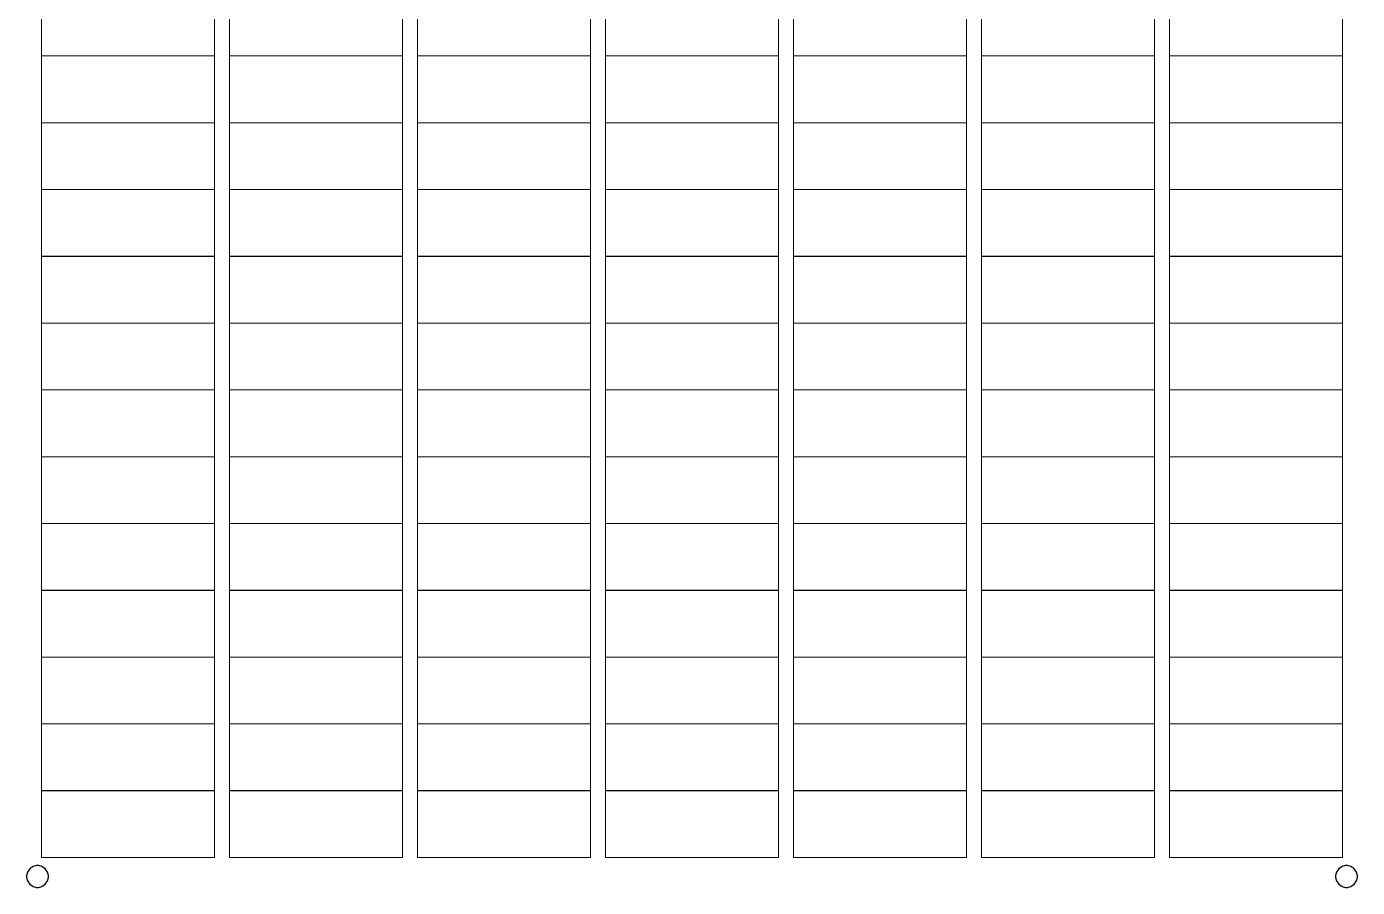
# Model space of a CAD drawing. Header units: metres. Extents: x 0 to 8.5, y -52.8 to 11.
# Drawn here: x 0 to 8.5, y 0 to 5.5 of the extents above; entities that cross this region are included whole.
import ezdxf

# ---------------------------------------------------------------- set-up
doc = ezdxf.new("R2010")
doc.units = ezdxf.units.M

# ---------------------------------------------------------------- blocks, each defined once
blk = doc.blocks.new('page_1.dxf')
at = {"color": 7, "const_width": 0.00694}
for points in [[(0.0955, 5.3127), (1.2007, 5.3127), (1.2007, 5.7394), (0.0955, 5.7394), (0.0955, 5.3127)], [(1.2961, 5.3127), (2.4013, 5.3127), (2.4013, 5.7394), (1.2961, 5.7394), (1.2961, 5.3127)], [(2.4968, 5.3127), (3.6019, 5.3127), (3.6019, 5.7394), (2.4968, 5.7394), (2.4968, 5.3127)], [(3.6975, 5.3127), (4.8026, 5.3127), (4.8026, 5.7394), (3.6975, 5.7394), (3.6975, 5.3127)], [(4.8981, 5.3127), (6.0032, 5.3127), (6.0032, 5.7394), (4.8981, 5.7394), (4.8981, 5.3127)], [(6.0987, 5.3127), (7.2039, 5.3127), (7.2039, 5.7394), (6.0987, 5.7394), (6.0987, 5.3127)], [(7.2993, 5.3127), (8.4045, 5.3127), (8.4045, 5.7394), (7.2993, 5.7394), (7.2993, 5.3127)], [(0.0955, 4.8858), (1.2007, 4.8858), (1.2007, 5.3127), (0.0955, 5.3127), (0.0955, 4.8858)], [(1.2961, 4.8858), (2.4013, 4.8858), (2.4013, 5.3127), (1.2961, 5.3127), (1.2961, 4.8858)], [(2.4968, 4.8858), (3.6019, 4.8858), (3.6019, 5.3127), (2.4968, 5.3127), (2.4968, 4.8858)], [(3.6975, 4.8858), (4.8026, 4.8858), (4.8026, 5.3127), (3.6975, 5.3127), (3.6975, 4.8858)], [(4.8981, 4.8858), (6.0032, 4.8858), (6.0032, 5.3127), (4.8981, 5.3127), (4.8981, 4.8858)], [(6.0987, 4.8858), (7.2039, 4.8858), (7.2039, 5.3127), (6.0987, 5.3127), (6.0987, 4.8858)], [(7.2993, 4.8858), (8.4045, 4.8858), (8.4045, 5.3127), (7.2993, 5.3127), (7.2993, 4.8858)], [(0.0955, 4.459), (1.2007, 4.459), (1.2007, 4.8858), (0.0955, 4.8858), (0.0955, 4.459)], [(1.2961, 4.459), (2.4013, 4.459), (2.4013, 4.8858), (1.2961, 4.8858), (1.2961, 4.459)], [(2.4968, 4.459), (3.6019, 4.459), (3.6019, 4.8858), (2.4968, 4.8858), (2.4968, 4.459)], [(3.6975, 4.459), (4.8026, 4.459), (4.8026, 4.8858), (3.6975, 4.8858), (3.6975, 4.459)], [(4.8981, 4.459), (6.0032, 4.459), (6.0032, 4.8858), (4.8981, 4.8858), (4.8981, 4.459)], [(6.0987, 4.459), (7.2039, 4.459), (7.2039, 4.8858), (6.0987, 4.8858), (6.0987, 4.459)], [(7.2993, 4.459), (8.4045, 4.459), (8.4045, 4.8858), (7.2993, 4.8858), (7.2993, 4.459)], [(0.0955, 4.0322), (1.2007, 4.0322), (1.2007, 4.459), (0.0955, 4.459), (0.0955, 4.0322)], [(1.2961, 4.0322), (2.4013, 4.0322), (2.4013, 4.459), (1.2961, 4.459), (1.2961, 4.0322)], [(2.4968, 4.0322), (3.6019, 4.0322), (3.6019, 4.459), (2.4968, 4.459), (2.4968, 4.0322)], [(3.6975, 4.0322), (4.8026, 4.0322), (4.8026, 4.459), (3.6975, 4.459), (3.6975, 4.0322)], [(4.8981, 4.0322), (6.0032, 4.0322), (6.0032, 4.459), (4.8981, 4.459), (4.8981, 4.0322)], [(6.0987, 4.0322), (7.2039, 4.0322), (7.2039, 4.459), (6.0987, 4.459), (6.0987, 4.0322)], [(7.2993, 4.0322), (8.4045, 4.0322), (8.4045, 4.459), (7.2993, 4.459), (7.2993, 4.0322)], [(0.0955, 3.6054), (1.2007, 3.6054), (1.2007, 4.0322), (0.0955, 4.0322), (0.0955, 3.6054)], [(1.2961, 3.6054), (2.4013, 3.6054), (2.4013, 4.0322), (1.2961, 4.0322), (1.2961, 3.6054)], [(2.4968, 3.6054), (3.6019, 3.6054), (3.6019, 4.0322), (2.4968, 4.0322), (2.4968, 3.6054)], [(3.6975, 3.6054), (4.8026, 3.6054), (4.8026, 4.0322), (3.6975, 4.0322), (3.6975, 3.6054)], [(4.8981, 3.6054), (6.0032, 3.6054), (6.0032, 4.0322), (4.8981, 4.0322), (4.8981, 3.6054)], [(6.0987, 3.6054), (7.2039, 3.6054), (7.2039, 4.0322), (6.0987, 4.0322), (6.0987, 3.6054)], [(7.2993, 3.6054), (8.4045, 3.6054), (8.4045, 4.0322), (7.2993, 4.0322), (7.2993, 3.6054)], [(0.0955, 3.1786), (1.2007, 3.1786), (1.2007, 3.6054), (0.0955, 3.6054), (0.0955, 3.1786)], [(1.2961, 3.1786), (2.4013, 3.1786), (2.4013, 3.6054), (1.2961, 3.6054), (1.2961, 3.1786)], [(2.4968, 3.1786), (3.6019, 3.1786), (3.6019, 3.6054), (2.4968, 3.6054), (2.4968, 3.1786)], [(3.6975, 3.1786), (4.8026, 3.1786), (4.8026, 3.6054), (3.6975, 3.6054), (3.6975, 3.1786)], [(4.8981, 3.1786), (6.0032, 3.1786), (6.0032, 3.6054), (4.8981, 3.6054), (4.8981, 3.1786)], [(6.0987, 3.1786), (7.2039, 3.1786), (7.2039, 3.6054), (6.0987, 3.6054), (6.0987, 3.1786)], [(7.2993, 3.1786), (8.4045, 3.1786), (8.4045, 3.6054), (7.2993, 3.6054), (7.2993, 3.1786)], [(0.0955, 2.7518), (1.2007, 2.7518), (1.2007, 3.1786), (0.0955, 3.1786), (0.0955, 2.7518)], [(1.2961, 2.7518), (2.4013, 2.7518), (2.4013, 3.1786), (1.2961, 3.1786), (1.2961, 2.7518)], [(2.4968, 2.7518), (3.6019, 2.7518), (3.6019, 3.1786), (2.4968, 3.1786), (2.4968, 2.7518)], [(3.6975, 2.7518), (4.8026, 2.7518), (4.8026, 3.1786), (3.6975, 3.1786), (3.6975, 2.7518)], [(4.8981, 2.7518), (6.0032, 2.7518), (6.0032, 3.1786), (4.8981, 3.1786), (4.8981, 2.7518)], [(6.0987, 2.7518), (7.2039, 2.7518), (7.2039, 3.1786), (6.0987, 3.1786), (6.0987, 2.7518)], [(7.2993, 2.7518), (8.4045, 2.7518), (8.4045, 3.1786), (7.2993, 3.1786), (7.2993, 2.7518)], [(0.0955, 2.325), (1.2007, 2.325), (1.2007, 2.7518), (0.0955, 2.7518), (0.0955, 2.325)], [(1.2961, 2.325), (2.4013, 2.325), (2.4013, 2.7518), (1.2961, 2.7518), (1.2961, 2.325)], [(2.4968, 2.325), (3.6019, 2.325), (3.6019, 2.7518), (2.4968, 2.7518), (2.4968, 2.325)], [(3.6975, 2.325), (4.8026, 2.325), (4.8026, 2.7518), (3.6975, 2.7518), (3.6975, 2.325)], [(4.8981, 2.325), (6.0032, 2.325), (6.0032, 2.7518), (4.8981, 2.7518), (4.8981, 2.325)], [(6.0987, 2.325), (7.2039, 2.325), (7.2039, 2.7518), (6.0987, 2.7518), (6.0987, 2.325)], [(7.2993, 2.325), (8.4045, 2.325), (8.4045, 2.7518), (7.2993, 2.7518), (7.2993, 2.325)], [(0.0955, 1.8982), (1.2007, 1.8982), (1.2007, 2.325), (0.0955, 2.325), (0.0955, 1.8982)], [(1.2961, 1.8982), (2.4013, 1.8982), (2.4013, 2.325), (1.2961, 2.325), (1.2961, 1.8982)], [(2.4968, 1.8982), (3.6019, 1.8982), (3.6019, 2.325), (2.4968, 2.325), (2.4968, 1.8982)], [(3.6975, 1.8982), (4.8026, 1.8982), (4.8026, 2.325), (3.6975, 2.325), (3.6975, 1.8982)], [(4.8981, 1.8982), (6.0032, 1.8982), (6.0032, 2.325), (4.8981, 2.325), (4.8981, 1.8982)], [(6.0987, 1.8982), (7.2039, 1.8982), (7.2039, 2.325), (6.0987, 2.325), (6.0987, 1.8982)], [(7.2993, 1.8982), (8.4045, 1.8982), (8.4045, 2.325), (7.2993, 2.325), (7.2993, 1.8982)], [(0.0955, 1.4714), (1.2007, 1.4714), (1.2007, 1.8982), (0.0955, 1.8982), (0.0955, 1.4714)], [(1.2961, 1.4714), (2.4013, 1.4714), (2.4013, 1.8982), (1.2961, 1.8982), (1.2961, 1.4714)], [(2.4968, 1.4714), (3.6019, 1.4714), (3.6019, 1.8982), (2.4968, 1.8982), (2.4968, 1.4714)], [(3.6975, 1.4714), (4.8026, 1.4714), (4.8026, 1.8982), (3.6975, 1.8982), (3.6975, 1.4714)], [(4.8981, 1.4714), (6.0032, 1.4714), (6.0032, 1.8982), (4.8981, 1.8982), (4.8981, 1.4714)], [(6.0987, 1.4714), (7.2039, 1.4714), (7.2039, 1.8982), (6.0987, 1.8982), (6.0987, 1.4714)], [(7.2993, 1.4714), (8.4045, 1.4714), (8.4045, 1.8982), (7.2993, 1.8982), (7.2993, 1.4714)], [(0.0955, 1.0446), (1.2007, 1.0446), (1.2007, 1.4714), (0.0955, 1.4714), (0.0955, 1.0446)], [(1.2961, 1.0446), (2.4013, 1.0446), (2.4013, 1.4714), (1.2961, 1.4714), (1.2961, 1.0446)], [(2.4968, 1.0446), (3.6019, 1.0446), (3.6019, 1.4714), (2.4968, 1.4714), (2.4968, 1.0446)], [(3.6975, 1.0446), (4.8026, 1.0446), (4.8026, 1.4714), (3.6975, 1.4714), (3.6975, 1.0446)], [(4.8981, 1.0446), (6.0032, 1.0446), (6.0032, 1.4714), (4.8981, 1.4714), (4.8981, 1.0446)], [(6.0987, 1.0446), (7.2039, 1.0446), (7.2039, 1.4714), (6.0987, 1.4714), (6.0987, 1.0446)], [(7.2993, 1.0446), (8.4045, 1.0446), (8.4045, 1.4714), (7.2993, 1.4714), (7.2993, 1.0446)], [(0.0955, 0.6178), (1.2007, 0.6178), (1.2007, 1.0446), (0.0955, 1.0446), (0.0955, 0.6178)], [(1.2961, 0.6178), (2.4013, 0.6178), (2.4013, 1.0446), (1.2961, 1.0446), (1.2961, 0.6178)], [(2.4968, 0.6178), (3.6019, 0.6178), (3.6019, 1.0446), (2.4968, 1.0446), (2.4968, 0.6178)], [(3.6975, 0.6178), (4.8026, 0.6178), (4.8026, 1.0446), (3.6975, 1.0446), (3.6975, 0.6178)], [(4.8981, 0.6178), (6.0032, 0.6178), (6.0032, 1.0446), (4.8981, 1.0446), (4.8981, 0.6178)], [(6.0987, 0.6178), (7.2039, 0.6178), (7.2039, 1.0446), (6.0987, 1.0446), (6.0987, 0.6178)], [(7.2993, 0.6178), (8.4045, 0.6178), (8.4045, 1.0446), (7.2993, 1.0446), (7.2993, 0.6178)], [(0.0955, 0.191), (1.2007, 0.191), (1.2007, 0.6178), (0.0955, 0.6178), (0.0955, 0.191)], [(1.2961, 0.191), (2.4013, 0.191), (2.4013, 0.6178), (1.2961, 0.6178), (1.2961, 0.191)], [(2.4968, 0.191), (3.6019, 0.191), (3.6019, 0.6178), (2.4968, 0.6178), (2.4968, 0.191)], [(3.6975, 0.191), (4.8026, 0.191), (4.8026, 0.6178), (3.6975, 0.6178), (3.6975, 0.191)], [(4.8981, 0.191), (6.0032, 0.191), (6.0032, 0.6178), (4.8981, 0.6178), (4.8981, 0.191)], [(6.0987, 0.191), (7.2039, 0.191), (7.2039, 0.6178), (6.0987, 0.6178), (6.0987, 0.191)], [(7.2993, 0.191), (8.4045, 0.191), (8.4045, 0.6178), (7.2993, 0.6178), (7.2993, 0.191)]]:
    blk.add_lwpolyline(points, close=True, dxfattribs=at)
at = {"color": 0}
for points in [[(0.1389, 0.0694), (0.1389, 0.0762), (0.1334, 0.0965), (0.1185, 0.1186), (0.0965, 0.1335), (0.0762, 0.1389), (0.0694, 0.1389), (0.0627, 0.1389), (0.0424, 0.1335), (0.0203, 0.1186), (0.0054, 0.0965), (0, 0.0762), (0, 0.0694), (0, 0.0627), (0.0054, 0.0424), (0.0203, 0.0203), (0.0424, 0.0055), (0.0627, 0), (0.0694, 0), (0.0762, 0), (0.0965, 0.0055), (0.1185, 0.0203), (0.1334, 0.0424), (0.1389, 0.0627), (0.1389, 0.0694)], [(0.1389, 0.0694), (0.1389, 0.0762), (0.1334, 0.0965), (0.1185, 0.1186), (0.0965, 0.1335), (0.0762, 0.1389), (0.0694, 0.1389), (0.0627, 0.1389), (0.0424, 0.1335), (0.0203, 0.1186), (0.0054, 0.0965), (0, 0.0762), (0, 0.0694), (0, 0.0627), (0.0054, 0.0424), (0.0203, 0.0203), (0.0424, 0.0055), (0.0627, 0), (0.0694, 0), (0.0762, 0), (0.0965, 0.0055), (0.1185, 0.0203), (0.1334, 0.0424), (0.1389, 0.0627), (0.1389, 0.0694)], [(0.1389, 0.0694), (0.1389, 0.0762), (0.1334, 0.0965), (0.1185, 0.1186), (0.0965, 0.1335), (0.0762, 0.1389), (0.0694, 0.1389), (0.0627, 0.1389), (0.0424, 0.1335), (0.0203, 0.1186), (0.0054, 0.0965), (0, 0.0762), (0, 0.0694), (0, 0.0627), (0.0054, 0.0424), (0.0203, 0.0203), (0.0424, 0.0055), (0.0627, 0), (0.0694, 0), (0.0762, 0), (0.0965, 0.0055), (0.1185, 0.0203), (0.1334, 0.0424), (0.1389, 0.0627), (0.1389, 0.0694)], [(0.1389, 0.0694), (0.1389, 0.0762), (0.1334, 0.0965), (0.1185, 0.1186), (0.0965, 0.1335), (0.0762, 0.1389), (0.0694, 0.1389), (0.0627, 0.1389), (0.0424, 0.1335), (0.0203, 0.1186), (0.0054, 0.0965), (0, 0.0762), (0, 0.0694), (0, 0.0627), (0.0054, 0.0424), (0.0203, 0.0203), (0.0424, 0.0055), (0.0627, 0), (0.0694, 0), (0.0762, 0), (0.0965, 0.0055), (0.1185, 0.0203), (0.1334, 0.0424), (0.1389, 0.0627), (0.1389, 0.0694)], [(0.1389, 0.0694), (0.1389, 0.0762), (0.1334, 0.0965), (0.1185, 0.1186), (0.0965, 0.1335), (0.0762, 0.1389), (0.0694, 0.1389), (0.0627, 0.1389), (0.0424, 0.1335), (0.0203, 0.1186), (0.0054, 0.0965), (0, 0.0762), (0, 0.0694), (0, 0.0627), (0.0054, 0.0424), (0.0203, 0.0203), (0.0424, 0.0055), (0.0627, 0), (0.0694, 0), (0.0762, 0), (0.0965, 0.0055), (0.1185, 0.0203), (0.1334, 0.0424), (0.1389, 0.0627), (0.1389, 0.0694)], [(0.1389, 0.0694), (0.1389, 0.0762), (0.1334, 0.0965), (0.1185, 0.1186), (0.0965, 0.1335), (0.0762, 0.1389), (0.0694, 0.1389), (0.0627, 0.1389), (0.0424, 0.1335), (0.0203, 0.1186), (0.0054, 0.0965), (0, 0.0762), (0, 0.0694), (0, 0.0627), (0.0054, 0.0424), (0.0203, 0.0203), (0.0424, 0.0055), (0.0627, 0), (0.0694, 0), (0.0762, 0), (0.0965, 0.0055), (0.1185, 0.0203), (0.1334, 0.0424), (0.1389, 0.0627), (0.1389, 0.0694)], [(0.1389, 0.0694), (0.1389, 0.0762), (0.1334, 0.0965), (0.1185, 0.1186), (0.0965, 0.1335), (0.0762, 0.1389), (0.0694, 0.1389), (0.0627, 0.1389), (0.0424, 0.1335), (0.0203, 0.1186), (0.0054, 0.0965), (0, 0.0762), (0, 0.0694), (0, 0.0627), (0.0054, 0.0424), (0.0203, 0.0203), (0.0424, 0.0055), (0.0627, 0), (0.0694, 0), (0.0762, 0), (0.0965, 0.0055), (0.1185, 0.0203), (0.1334, 0.0424), (0.1389, 0.0627), (0.1389, 0.0694)], [(0.1389, 0.0694), (0.1389, 0.0762), (0.1334, 0.0965), (0.1185, 0.1186), (0.0965, 0.1335), (0.0762, 0.1389), (0.0694, 0.1389), (0.0627, 0.1389), (0.0424, 0.1335), (0.0203, 0.1186), (0.0054, 0.0965), (0, 0.0762), (0, 0.0694), (0, 0.0627), (0.0054, 0.0424), (0.0203, 0.0203), (0.0424, 0.0055), (0.0627, 0), (0.0694, 0), (0.0762, 0), (0.0965, 0.0055), (0.1185, 0.0203), (0.1334, 0.0424), (0.1389, 0.0627), (0.1389, 0.0694)], [(0.1389, 0.0694), (0.1389, 0.0762), (0.1334, 0.0965), (0.1185, 0.1186), (0.0965, 0.1335), (0.0762, 0.1389), (0.0694, 0.1389), (0.0627, 0.1389), (0.0424, 0.1335), (0.0203, 0.1186), (0.0054, 0.0965), (0, 0.0762), (0, 0.0694), (0, 0.0627), (0.0054, 0.0424), (0.0203, 0.0203), (0.0424, 0.0055), (0.0627, 0), (0.0694, 0), (0.0762, 0), (0.0965, 0.0055), (0.1185, 0.0203), (0.1334, 0.0424), (0.1389, 0.0627), (0.1389, 0.0694)], [(0.1389, 0.0694), (0.1389, 0.0762), (0.1334, 0.0965), (0.1185, 0.1186), (0.0965, 0.1335), (0.0762, 0.1389), (0.0694, 0.1389), (0.0627, 0.1389), (0.0424, 0.1335), (0.0203, 0.1186), (0.0054, 0.0965), (0, 0.0762), (0, 0.0694), (0, 0.0627), (0.0054, 0.0424), (0.0203, 0.0203), (0.0424, 0.0055), (0.0627, 0), (0.0694, 0), (0.0762, 0), (0.0965, 0.0055), (0.1185, 0.0203), (0.1334, 0.0424), (0.1389, 0.0627), (0.1389, 0.0694)], [(0.1389, 0.0694), (0.1389, 0.0762), (0.1334, 0.0965), (0.1185, 0.1186), (0.0965, 0.1335), (0.0762, 0.1389), (0.0694, 0.1389), (0.0627, 0.1389), (0.0424, 0.1335), (0.0203, 0.1186), (0.0054, 0.0965), (0, 0.0762), (0, 0.0694), (0, 0.0627), (0.0054, 0.0424), (0.0203, 0.0203), (0.0424, 0.0055), (0.0627, 0), (0.0694, 0), (0.0762, 0), (0.0965, 0.0055), (0.1185, 0.0203), (0.1334, 0.0424), (0.1389, 0.0627), (0.1389, 0.0694)], [(0.1389, 0.0694), (0.1389, 0.0762), (0.1334, 0.0965), (0.1185, 0.1186), (0.0965, 0.1335), (0.0762, 0.1389), (0.0694, 0.1389), (0.0627, 0.1389), (0.0424, 0.1335), (0.0203, 0.1186), (0.0054, 0.0965), (0, 0.0762), (0, 0.0694), (0, 0.0627), (0.0054, 0.0424), (0.0203, 0.0203), (0.0424, 0.0055), (0.0627, 0), (0.0694, 0), (0.0762, 0), (0.0965, 0.0055), (0.1185, 0.0203), (0.1334, 0.0424), (0.1389, 0.0627), (0.1389, 0.0694)], [(0.1389, 0.0694), (0.1389, 0.0762), (0.1334, 0.0965), (0.1185, 0.1186), (0.0965, 0.1335), (0.0762, 0.1389), (0.0694, 0.1389), (0.0627, 0.1389), (0.0424, 0.1335), (0.0203, 0.1186), (0.0054, 0.0965), (0, 0.0762), (0, 0.0694), (0, 0.0627), (0.0054, 0.0424), (0.0203, 0.0203), (0.0424, 0.0055), (0.0627, 0), (0.0694, 0), (0.0762, 0), (0.0965, 0.0055), (0.1185, 0.0203), (0.1334, 0.0424), (0.1389, 0.0627), (0.1389, 0.0694)], [(0.1389, 0.0694), (0.1389, 0.0762), (0.1334, 0.0965), (0.1185, 0.1186), (0.0965, 0.1335), (0.0762, 0.1389), (0.0694, 0.1389), (0.0627, 0.1389), (0.0424, 0.1335), (0.0203, 0.1186), (0.0054, 0.0965), (0, 0.0762), (0, 0.0694), (0, 0.0627), (0.0054, 0.0424), (0.0203, 0.0203), (0.0424, 0.0055), (0.0627, 0), (0.0694, 0), (0.0762, 0), (0.0965, 0.0055), (0.1185, 0.0203), (0.1334, 0.0424), (0.1389, 0.0627), (0.1389, 0.0694)], [(0.1389, 0.0694), (0.1389, 0.0762), (0.1334, 0.0965), (0.1185, 0.1186), (0.0965, 0.1335), (0.0762, 0.1389), (0.0694, 0.1389), (0.0627, 0.1389), (0.0424, 0.1335), (0.0203, 0.1186), (0.0054, 0.0965), (0, 0.0762), (0, 0.0694), (0, 0.0627), (0.0054, 0.0424), (0.0203, 0.0203), (0.0424, 0.0055), (0.0627, 0), (0.0694, 0), (0.0762, 0), (0.0965, 0.0055), (0.1185, 0.0203), (0.1334, 0.0424), (0.1389, 0.0627), (0.1389, 0.0694)], [(0.1389, 0.0694), (0.1389, 0.0762), (0.1334, 0.0965), (0.1185, 0.1186), (0.0965, 0.1335), (0.0762, 0.1389), (0.0694, 0.1389), (0.0627, 0.1389), (0.0424, 0.1335), (0.0203, 0.1186), (0.0054, 0.0965), (0, 0.0762), (0, 0.0694), (0, 0.0627), (0.0054, 0.0424), (0.0203, 0.0203), (0.0424, 0.0055), (0.0627, 0), (0.0694, 0), (0.0762, 0), (0.0965, 0.0055), (0.1185, 0.0203), (0.1334, 0.0424), (0.1389, 0.0627), (0.1389, 0.0694)], [(0.1389, 0.0694), (0.1389, 0.0762), (0.1334, 0.0965), (0.1185, 0.1186), (0.0965, 0.1335), (0.0762, 0.1389), (0.0694, 0.1389), (0.0627, 0.1389), (0.0424, 0.1335), (0.0203, 0.1186), (0.0054, 0.0965), (0, 0.0762), (0, 0.0694), (0, 0.0627), (0.0054, 0.0424), (0.0203, 0.0203), (0.0424, 0.0055), (0.0627, 0), (0.0694, 0), (0.0762, 0), (0.0965, 0.0055), (0.1185, 0.0203), (0.1334, 0.0424), (0.1389, 0.0627), (0.1389, 0.0694)], [(0.1389, 0.0694), (0.1389, 0.0762), (0.1334, 0.0965), (0.1185, 0.1186), (0.0965, 0.1335), (0.0762, 0.1389), (0.0694, 0.1389), (0.0627, 0.1389), (0.0424, 0.1335), (0.0203, 0.1186), (0.0054, 0.0965), (0, 0.0762), (0, 0.0694), (0, 0.0627), (0.0054, 0.0424), (0.0203, 0.0203), (0.0424, 0.0055), (0.0627, 0), (0.0694, 0), (0.0762, 0), (0.0965, 0.0055), (0.1185, 0.0203), (0.1334, 0.0424), (0.1389, 0.0627), (0.1389, 0.0694)], [(0.1389, 0.0694), (0.1389, 0.0762), (0.1334, 0.0965), (0.1185, 0.1186), (0.0965, 0.1335), (0.0762, 0.1389), (0.0694, 0.1389), (0.0627, 0.1389), (0.0424, 0.1335), (0.0203, 0.1186), (0.0054, 0.0965), (0, 0.0762), (0, 0.0694), (0, 0.0627), (0.0054, 0.0424), (0.0203, 0.0203), (0.0424, 0.0055), (0.0627, 0), (0.0694, 0), (0.0762, 0), (0.0965, 0.0055), (0.1185, 0.0203), (0.1334, 0.0424), (0.1389, 0.0627), (0.1389, 0.0694)], [(0.1389, 0.0694), (0.1389, 0.0762), (0.1334, 0.0965), (0.1185, 0.1186), (0.0965, 0.1335), (0.0762, 0.1389), (0.0694, 0.1389), (0.0627, 0.1389), (0.0424, 0.1335), (0.0203, 0.1186), (0.0054, 0.0965), (0, 0.0762), (0, 0.0694), (0, 0.0627), (0.0054, 0.0424), (0.0203, 0.0203), (0.0424, 0.0055), (0.0627, 0), (0.0694, 0), (0.0762, 0), (0.0965, 0.0055), (0.1185, 0.0203), (0.1334, 0.0424), (0.1389, 0.0627), (0.1389, 0.0694)], [(0.1389, 0.0694), (0.1389, 0.0762), (0.1334, 0.0965), (0.1185, 0.1186), (0.0965, 0.1335), (0.0762, 0.1389), (0.0694, 0.1389), (0.0627, 0.1389), (0.0424, 0.1335), (0.0203, 0.1186), (0.0054, 0.0965), (0, 0.0762), (0, 0.0694), (0, 0.0627), (0.0054, 0.0424), (0.0203, 0.0203), (0.0424, 0.0055), (0.0627, 0), (0.0694, 0), (0.0762, 0), (0.0965, 0.0055), (0.1185, 0.0203), (0.1334, 0.0424), (0.1389, 0.0627), (0.1389, 0.0694)], [(0.1389, 0.0694), (0.1389, 0.0762), (0.1334, 0.0965), (0.1185, 0.1186), (0.0965, 0.1335), (0.0762, 0.1389), (0.0694, 0.1389), (0.0627, 0.1389), (0.0424, 0.1335), (0.0203, 0.1186), (0.0054, 0.0965), (0, 0.0762), (0, 0.0694), (0, 0.0627), (0.0054, 0.0424), (0.0203, 0.0203), (0.0424, 0.0055), (0.0627, 0), (0.0694, 0), (0.0762, 0), (0.0965, 0.0055), (0.1185, 0.0203), (0.1334, 0.0424), (0.1389, 0.0627), (0.1389, 0.0694)], [(0.1389, 0.0694), (0.1389, 0.0762), (0.1334, 0.0965), (0.1185, 0.1186), (0.0965, 0.1335), (0.0762, 0.1389), (0.0694, 0.1389), (0.0627, 0.1389), (0.0424, 0.1335), (0.0203, 0.1186), (0.0054, 0.0965), (0, 0.0762), (0, 0.0694), (0, 0.0627), (0.0054, 0.0424), (0.0203, 0.0203), (0.0424, 0.0055), (0.0627, 0), (0.0694, 0), (0.0762, 0), (0.0965, 0.0055), (0.1185, 0.0203), (0.1334, 0.0424), (0.1389, 0.0627), (0.1389, 0.0694)], [(0.1389, 0.0694), (0.1389, 0.0762), (0.1334, 0.0965), (0.1185, 0.1186), (0.0965, 0.1335), (0.0762, 0.1389), (0.0694, 0.1389), (0.0627, 0.1389), (0.0424, 0.1335), (0.0203, 0.1186), (0.0054, 0.0965), (0, 0.0762), (0, 0.0694), (0, 0.0627), (0.0054, 0.0424), (0.0203, 0.0203), (0.0424, 0.0055), (0.0627, 0), (0.0694, 0), (0.0762, 0), (0.0965, 0.0055), (0.1185, 0.0203), (0.1334, 0.0424), (0.1389, 0.0627), (0.1389, 0.0694)], [(0.1389, 0.0694), (0.1389, 0.0762), (0.1334, 0.0965), (0.1185, 0.1186), (0.0965, 0.1335), (0.0762, 0.1389), (0.0694, 0.1389), (0.0627, 0.1389), (0.0424, 0.1335), (0.0203, 0.1186), (0.0054, 0.0965), (0, 0.0762), (0, 0.0694), (0, 0.0627), (0.0054, 0.0424), (0.0203, 0.0203), (0.0424, 0.0055), (0.0627, 0), (0.0694, 0), (0.0762, 0), (0.0965, 0.0055), (0.1185, 0.0203), (0.1334, 0.0424), (0.1389, 0.0627), (0.1389, 0.0694)], [(0.1389, 0.0694), (0.1389, 0.0762), (0.1334, 0.0965), (0.1185, 0.1186), (0.0965, 0.1335), (0.0762, 0.1389), (0.0694, 0.1389), (0.0627, 0.1389), (0.0424, 0.1335), (0.0203, 0.1186), (0.0054, 0.0965), (0, 0.0762), (0, 0.0694), (0, 0.0627), (0.0054, 0.0424), (0.0203, 0.0203), (0.0424, 0.0055), (0.0627, 0), (0.0694, 0), (0.0762, 0), (0.0965, 0.0055), (0.1185, 0.0203), (0.1334, 0.0424), (0.1389, 0.0627), (0.1389, 0.0694)], [(8.5, 0.0694), (8.5, 0.0762), (8.4945, 0.0965), (8.4796, 0.1186), (8.4576, 0.1335), (8.4373, 0.1389), (8.4306, 0.1389), (8.4238, 0.1389), (8.4035, 0.1335), (8.3814, 0.1186), (8.3665, 0.0965), (8.3611, 0.0762), (8.3611, 0.0694), (8.3611, 0.0627), (8.3665, 0.0424), (8.3814, 0.0203), (8.4035, 0.0055), (8.4238, 0), (8.4306, 0), (8.4373, 0), (8.4576, 0.0055), (8.4796, 0.0203), (8.4945, 0.0424), (8.5, 0.0627), (8.5, 0.0694)], [(8.5, 0.0694), (8.5, 0.0762), (8.4945, 0.0965), (8.4796, 0.1186), (8.4576, 0.1335), (8.4373, 0.1389), (8.4306, 0.1389), (8.4238, 0.1389), (8.4035, 0.1335), (8.3814, 0.1186), (8.3665, 0.0965), (8.3611, 0.0762), (8.3611, 0.0694), (8.3611, 0.0627), (8.3665, 0.0424), (8.3814, 0.0203), (8.4035, 0.0055), (8.4238, 0), (8.4306, 0), (8.4373, 0), (8.4576, 0.0055), (8.4796, 0.0203), (8.4945, 0.0424), (8.5, 0.0627), (8.5, 0.0694)], [(8.5, 0.0694), (8.5, 0.0762), (8.4945, 0.0965), (8.4796, 0.1186), (8.4576, 0.1335), (8.4373, 0.1389), (8.4306, 0.1389), (8.4238, 0.1389), (8.4035, 0.1335), (8.3814, 0.1186), (8.3665, 0.0965), (8.3611, 0.0762), (8.3611, 0.0694), (8.3611, 0.0627), (8.3665, 0.0424), (8.3814, 0.0203), (8.4035, 0.0055), (8.4238, 0), (8.4306, 0), (8.4373, 0), (8.4576, 0.0055), (8.4796, 0.0203), (8.4945, 0.0424), (8.5, 0.0627), (8.5, 0.0694)], [(8.5, 0.0694), (8.5, 0.0762), (8.4945, 0.0965), (8.4796, 0.1186), (8.4576, 0.1335), (8.4373, 0.1389), (8.4306, 0.1389), (8.4238, 0.1389), (8.4035, 0.1335), (8.3814, 0.1186), (8.3665, 0.0965), (8.3611, 0.0762), (8.3611, 0.0694), (8.3611, 0.0627), (8.3665, 0.0424), (8.3814, 0.0203), (8.4035, 0.0055), (8.4238, 0), (8.4306, 0), (8.4373, 0), (8.4576, 0.0055), (8.4796, 0.0203), (8.4945, 0.0424), (8.5, 0.0627), (8.5, 0.0694)], [(8.5, 0.0694), (8.5, 0.0762), (8.4945, 0.0965), (8.4796, 0.1186), (8.4576, 0.1335), (8.4373, 0.1389), (8.4306, 0.1389), (8.4238, 0.1389), (8.4035, 0.1335), (8.3814, 0.1186), (8.3665, 0.0965), (8.3611, 0.0762), (8.3611, 0.0694), (8.3611, 0.0627), (8.3665, 0.0424), (8.3814, 0.0203), (8.4035, 0.0055), (8.4238, 0), (8.4306, 0), (8.4373, 0), (8.4576, 0.0055), (8.4796, 0.0203), (8.4945, 0.0424), (8.5, 0.0627), (8.5, 0.0694)], [(8.5, 0.0694), (8.5, 0.0762), (8.4945, 0.0965), (8.4796, 0.1186), (8.4576, 0.1335), (8.4373, 0.1389), (8.4306, 0.1389), (8.4238, 0.1389), (8.4035, 0.1335), (8.3814, 0.1186), (8.3665, 0.0965), (8.3611, 0.0762), (8.3611, 0.0694), (8.3611, 0.0627), (8.3665, 0.0424), (8.3814, 0.0203), (8.4035, 0.0055), (8.4238, 0), (8.4306, 0), (8.4373, 0), (8.4576, 0.0055), (8.4796, 0.0203), (8.4945, 0.0424), (8.5, 0.0627), (8.5, 0.0694)], [(8.5, 0.0694), (8.5, 0.0762), (8.4945, 0.0965), (8.4796, 0.1186), (8.4576, 0.1335), (8.4373, 0.1389), (8.4306, 0.1389), (8.4238, 0.1389), (8.4035, 0.1335), (8.3814, 0.1186), (8.3665, 0.0965), (8.3611, 0.0762), (8.3611, 0.0694), (8.3611, 0.0627), (8.3665, 0.0424), (8.3814, 0.0203), (8.4035, 0.0055), (8.4238, 0), (8.4306, 0), (8.4373, 0), (8.4576, 0.0055), (8.4796, 0.0203), (8.4945, 0.0424), (8.5, 0.0627), (8.5, 0.0694)], [(8.5, 0.0694), (8.5, 0.0762), (8.4945, 0.0965), (8.4796, 0.1186), (8.4576, 0.1335), (8.4373, 0.1389), (8.4306, 0.1389), (8.4238, 0.1389), (8.4035, 0.1335), (8.3814, 0.1186), (8.3665, 0.0965), (8.3611, 0.0762), (8.3611, 0.0694), (8.3611, 0.0627), (8.3665, 0.0424), (8.3814, 0.0203), (8.4035, 0.0055), (8.4238, 0), (8.4306, 0), (8.4373, 0), (8.4576, 0.0055), (8.4796, 0.0203), (8.4945, 0.0424), (8.5, 0.0627), (8.5, 0.0694)], [(8.5, 0.0694), (8.5, 0.0762), (8.4945, 0.0965), (8.4796, 0.1186), (8.4576, 0.1335), (8.4373, 0.1389), (8.4306, 0.1389), (8.4238, 0.1389), (8.4035, 0.1335), (8.3814, 0.1186), (8.3665, 0.0965), (8.3611, 0.0762), (8.3611, 0.0694), (8.3611, 0.0627), (8.3665, 0.0424), (8.3814, 0.0203), (8.4035, 0.0055), (8.4238, 0), (8.4306, 0), (8.4373, 0), (8.4576, 0.0055), (8.4796, 0.0203), (8.4945, 0.0424), (8.5, 0.0627), (8.5, 0.0694)], [(8.5, 0.0694), (8.5, 0.0762), (8.4945, 0.0965), (8.4796, 0.1186), (8.4576, 0.1335), (8.4373, 0.1389), (8.4306, 0.1389), (8.4238, 0.1389), (8.4035, 0.1335), (8.3814, 0.1186), (8.3665, 0.0965), (8.3611, 0.0762), (8.3611, 0.0694), (8.3611, 0.0627), (8.3665, 0.0424), (8.3814, 0.0203), (8.4035, 0.0055), (8.4238, 0), (8.4306, 0), (8.4373, 0), (8.4576, 0.0055), (8.4796, 0.0203), (8.4945, 0.0424), (8.5, 0.0627), (8.5, 0.0694)], [(8.5, 0.0694), (8.5, 0.0762), (8.4945, 0.0965), (8.4796, 0.1186), (8.4576, 0.1335), (8.4373, 0.1389), (8.4306, 0.1389), (8.4238, 0.1389), (8.4035, 0.1335), (8.3814, 0.1186), (8.3665, 0.0965), (8.3611, 0.0762), (8.3611, 0.0694), (8.3611, 0.0627), (8.3665, 0.0424), (8.3814, 0.0203), (8.4035, 0.0055), (8.4238, 0), (8.4306, 0), (8.4373, 0), (8.4576, 0.0055), (8.4796, 0.0203), (8.4945, 0.0424), (8.5, 0.0627), (8.5, 0.0694)], [(8.5, 0.0694), (8.5, 0.0762), (8.4945, 0.0965), (8.4796, 0.1186), (8.4576, 0.1335), (8.4373, 0.1389), (8.4306, 0.1389), (8.4238, 0.1389), (8.4035, 0.1335), (8.3814, 0.1186), (8.3665, 0.0965), (8.3611, 0.0762), (8.3611, 0.0694), (8.3611, 0.0627), (8.3665, 0.0424), (8.3814, 0.0203), (8.4035, 0.0055), (8.4238, 0), (8.4306, 0), (8.4373, 0), (8.4576, 0.0055), (8.4796, 0.0203), (8.4945, 0.0424), (8.5, 0.0627), (8.5, 0.0694)], [(8.5, 0.0694), (8.5, 0.0762), (8.4945, 0.0965), (8.4796, 0.1186), (8.4576, 0.1335), (8.4373, 0.1389), (8.4306, 0.1389), (8.4238, 0.1389), (8.4035, 0.1335), (8.3814, 0.1186), (8.3665, 0.0965), (8.3611, 0.0762), (8.3611, 0.0694), (8.3611, 0.0627), (8.3665, 0.0424), (8.3814, 0.0203), (8.4035, 0.0055), (8.4238, 0), (8.4306, 0), (8.4373, 0), (8.4576, 0.0055), (8.4796, 0.0203), (8.4945, 0.0424), (8.5, 0.0627), (8.5, 0.0694)], [(8.5, 0.0694), (8.5, 0.0762), (8.4945, 0.0965), (8.4796, 0.1186), (8.4576, 0.1335), (8.4373, 0.1389), (8.4306, 0.1389), (8.4238, 0.1389), (8.4035, 0.1335), (8.3814, 0.1186), (8.3665, 0.0965), (8.3611, 0.0762), (8.3611, 0.0694), (8.3611, 0.0627), (8.3665, 0.0424), (8.3814, 0.0203), (8.4035, 0.0055), (8.4238, 0), (8.4306, 0), (8.4373, 0), (8.4576, 0.0055), (8.4796, 0.0203), (8.4945, 0.0424), (8.5, 0.0627), (8.5, 0.0694)], [(8.5, 0.0694), (8.5, 0.0762), (8.4945, 0.0965), (8.4796, 0.1186), (8.4576, 0.1335), (8.4373, 0.1389), (8.4306, 0.1389), (8.4238, 0.1389), (8.4035, 0.1335), (8.3814, 0.1186), (8.3665, 0.0965), (8.3611, 0.0762), (8.3611, 0.0694), (8.3611, 0.0627), (8.3665, 0.0424), (8.3814, 0.0203), (8.4035, 0.0055), (8.4238, 0), (8.4306, 0), (8.4373, 0), (8.4576, 0.0055), (8.4796, 0.0203), (8.4945, 0.0424), (8.5, 0.0627), (8.5, 0.0694)], [(8.5, 0.0694), (8.5, 0.0762), (8.4945, 0.0965), (8.4796, 0.1186), (8.4576, 0.1335), (8.4373, 0.1389), (8.4306, 0.1389), (8.4238, 0.1389), (8.4035, 0.1335), (8.3814, 0.1186), (8.3665, 0.0965), (8.3611, 0.0762), (8.3611, 0.0694), (8.3611, 0.0627), (8.3665, 0.0424), (8.3814, 0.0203), (8.4035, 0.0055), (8.4238, 0), (8.4306, 0), (8.4373, 0), (8.4576, 0.0055), (8.4796, 0.0203), (8.4945, 0.0424), (8.5, 0.0627), (8.5, 0.0694)], [(8.5, 0.0694), (8.5, 0.0762), (8.4945, 0.0965), (8.4796, 0.1186), (8.4576, 0.1335), (8.4373, 0.1389), (8.4306, 0.1389), (8.4238, 0.1389), (8.4035, 0.1335), (8.3814, 0.1186), (8.3665, 0.0965), (8.3611, 0.0762), (8.3611, 0.0694), (8.3611, 0.0627), (8.3665, 0.0424), (8.3814, 0.0203), (8.4035, 0.0055), (8.4238, 0), (8.4306, 0), (8.4373, 0), (8.4576, 0.0055), (8.4796, 0.0203), (8.4945, 0.0424), (8.5, 0.0627), (8.5, 0.0694)], [(8.5, 0.0694), (8.5, 0.0762), (8.4945, 0.0965), (8.4796, 0.1186), (8.4576, 0.1335), (8.4373, 0.1389), (8.4306, 0.1389), (8.4238, 0.1389), (8.4035, 0.1335), (8.3814, 0.1186), (8.3665, 0.0965), (8.3611, 0.0762), (8.3611, 0.0694), (8.3611, 0.0627), (8.3665, 0.0424), (8.3814, 0.0203), (8.4035, 0.0055), (8.4238, 0), (8.4306, 0), (8.4373, 0), (8.4576, 0.0055), (8.4796, 0.0203), (8.4945, 0.0424), (8.5, 0.0627), (8.5, 0.0694)], [(8.5, 0.0694), (8.5, 0.0762), (8.4945, 0.0965), (8.4796, 0.1186), (8.4576, 0.1335), (8.4373, 0.1389), (8.4306, 0.1389), (8.4238, 0.1389), (8.4035, 0.1335), (8.3814, 0.1186), (8.3665, 0.0965), (8.3611, 0.0762), (8.3611, 0.0694), (8.3611, 0.0627), (8.3665, 0.0424), (8.3814, 0.0203), (8.4035, 0.0055), (8.4238, 0), (8.4306, 0), (8.4373, 0), (8.4576, 0.0055), (8.4796, 0.0203), (8.4945, 0.0424), (8.5, 0.0627), (8.5, 0.0694)], [(8.5, 0.0694), (8.5, 0.0762), (8.4945, 0.0965), (8.4796, 0.1186), (8.4576, 0.1335), (8.4373, 0.1389), (8.4306, 0.1389), (8.4238, 0.1389), (8.4035, 0.1335), (8.3814, 0.1186), (8.3665, 0.0965), (8.3611, 0.0762), (8.3611, 0.0694), (8.3611, 0.0627), (8.3665, 0.0424), (8.3814, 0.0203), (8.4035, 0.0055), (8.4238, 0), (8.4306, 0), (8.4373, 0), (8.4576, 0.0055), (8.4796, 0.0203), (8.4945, 0.0424), (8.5, 0.0627), (8.5, 0.0694)], [(8.5, 0.0694), (8.5, 0.0762), (8.4945, 0.0965), (8.4796, 0.1186), (8.4576, 0.1335), (8.4373, 0.1389), (8.4306, 0.1389), (8.4238, 0.1389), (8.4035, 0.1335), (8.3814, 0.1186), (8.3665, 0.0965), (8.3611, 0.0762), (8.3611, 0.0694), (8.3611, 0.0627), (8.3665, 0.0424), (8.3814, 0.0203), (8.4035, 0.0055), (8.4238, 0), (8.4306, 0), (8.4373, 0), (8.4576, 0.0055), (8.4796, 0.0203), (8.4945, 0.0424), (8.5, 0.0627), (8.5, 0.0694)], [(8.5, 0.0694), (8.5, 0.0762), (8.4945, 0.0965), (8.4796, 0.1186), (8.4576, 0.1335), (8.4373, 0.1389), (8.4306, 0.1389), (8.4238, 0.1389), (8.4035, 0.1335), (8.3814, 0.1186), (8.3665, 0.0965), (8.3611, 0.0762), (8.3611, 0.0694), (8.3611, 0.0627), (8.3665, 0.0424), (8.3814, 0.0203), (8.4035, 0.0055), (8.4238, 0), (8.4306, 0), (8.4373, 0), (8.4576, 0.0055), (8.4796, 0.0203), (8.4945, 0.0424), (8.5, 0.0627), (8.5, 0.0694)], [(8.5, 0.0694), (8.5, 0.0762), (8.4945, 0.0965), (8.4796, 0.1186), (8.4576, 0.1335), (8.4373, 0.1389), (8.4306, 0.1389), (8.4238, 0.1389), (8.4035, 0.1335), (8.3814, 0.1186), (8.3665, 0.0965), (8.3611, 0.0762), (8.3611, 0.0694), (8.3611, 0.0627), (8.3665, 0.0424), (8.3814, 0.0203), (8.4035, 0.0055), (8.4238, 0), (8.4306, 0), (8.4373, 0), (8.4576, 0.0055), (8.4796, 0.0203), (8.4945, 0.0424), (8.5, 0.0627), (8.5, 0.0694)], [(8.5, 0.0694), (8.5, 0.0762), (8.4945, 0.0965), (8.4796, 0.1186), (8.4576, 0.1335), (8.4373, 0.1389), (8.4306, 0.1389), (8.4238, 0.1389), (8.4035, 0.1335), (8.3814, 0.1186), (8.3665, 0.0965), (8.3611, 0.0762), (8.3611, 0.0694), (8.3611, 0.0627), (8.3665, 0.0424), (8.3814, 0.0203), (8.4035, 0.0055), (8.4238, 0), (8.4306, 0), (8.4373, 0), (8.4576, 0.0055), (8.4796, 0.0203), (8.4945, 0.0424), (8.5, 0.0627), (8.5, 0.0694)], [(8.5, 0.0694), (8.5, 0.0762), (8.4945, 0.0965), (8.4796, 0.1186), (8.4576, 0.1335), (8.4373, 0.1389), (8.4306, 0.1389), (8.4238, 0.1389), (8.4035, 0.1335), (8.3814, 0.1186), (8.3665, 0.0965), (8.3611, 0.0762), (8.3611, 0.0694), (8.3611, 0.0627), (8.3665, 0.0424), (8.3814, 0.0203), (8.4035, 0.0055), (8.4238, 0), (8.4306, 0), (8.4373, 0), (8.4576, 0.0055), (8.4796, 0.0203), (8.4945, 0.0424), (8.5, 0.0627), (8.5, 0.0694)], [(8.5, 0.0694), (8.5, 0.0762), (8.4945, 0.0965), (8.4796, 0.1186), (8.4576, 0.1335), (8.4373, 0.1389), (8.4306, 0.1389), (8.4238, 0.1389), (8.4035, 0.1335), (8.3814, 0.1186), (8.3665, 0.0965), (8.3611, 0.0762), (8.3611, 0.0694), (8.3611, 0.0627), (8.3665, 0.0424), (8.3814, 0.0203), (8.4035, 0.0055), (8.4238, 0), (8.4306, 0), (8.4373, 0), (8.4576, 0.0055), (8.4796, 0.0203), (8.4945, 0.0424), (8.5, 0.0627), (8.5, 0.0694)]]:
    blk.add_lwpolyline(points, close=True, dxfattribs=at)

msp = doc.modelspace()

# ---------------------------------------------------------------- block references
msp.add_blockref('page_1.dxf', (0, 0))

doc.saveas('drawing.dxf')
